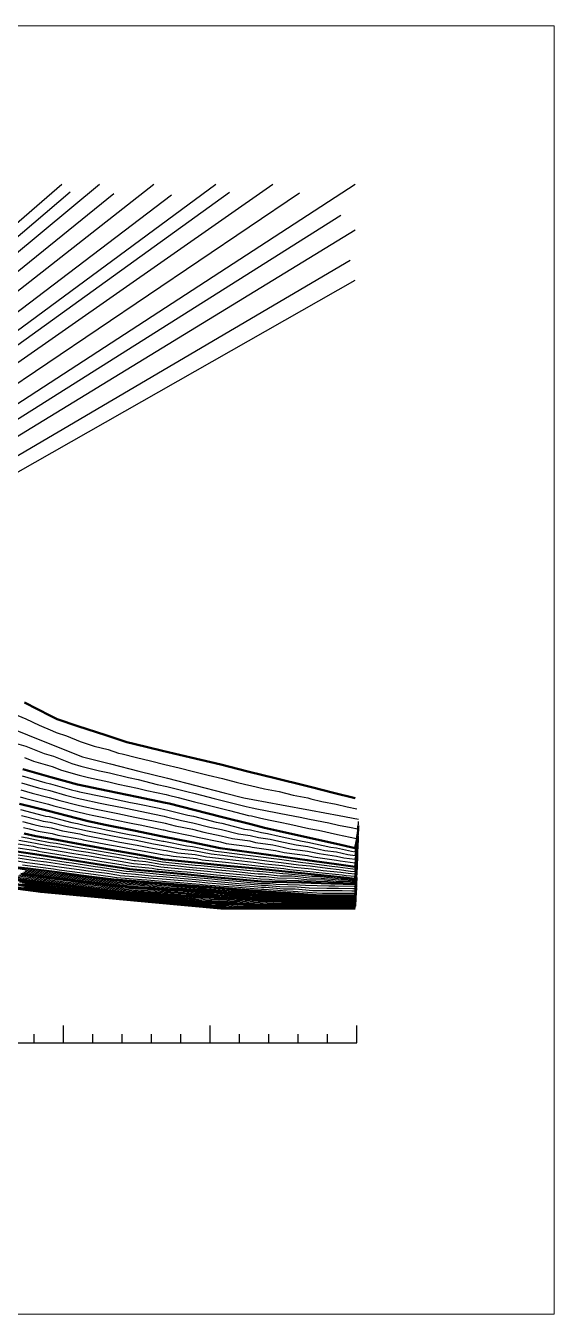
# Model space of a CAD drawing. Header units: metres. Extents: x -0.54 to 4.68, y -1.25 to 3.14.
# Drawn here: x 2.877 to 4.678, y -1.25 to 3.141 of the extents above; entities that cross this region are included whole.
import ezdxf

# ---------------------------------------------------------------- set-up
doc = ezdxf.new("R2010")
doc.units = ezdxf.units.M
doc.linetypes.add('LTYPE230', pattern=[4, 3, -1])
doc.layers.add('LAYER025', color=7, linetype='Continuous', lineweight=25, true_color=0xa35200)
doc.layers.add('LAYER026', color=7, linetype='Continuous', lineweight=50, true_color=0x753b00)
doc.layers.add('LAYER033', color=1, linetype='Continuous', lineweight=20)
doc.layers.add('LAYER047', color=3, linetype='Continuous')
doc.layers.add('LAYER230', color=1, linetype='LTYPE230')
picture_1 = doc.add_image_def('image1.png', size_in_pixel=(605, 509))

msp = doc.modelspace()

# ---------------------------------------------------------------- linework, layer by layer
at = {"layer": 'LAYER025', "color": 34, "linetype": 'Continuous', "lineweight": 25, "true_color": 0xa35200}
for points, elevation in [([(2.8314, 0.7981), (2.8778, 0.7795), (2.9224, 0.757), (2.9689, 0.7384), (2.9804, 0.7326), (3.0156, 0.721), (3.0628, 0.7021), (3.1102, 0.6864), (3.158, 0.6743), (3.1938, 0.6624), (3.2057, 0.6596), (3.2542, 0.6473), (3.3028, 0.6357), (3.3513, 0.6234), (3.3999, 0.6119), (3.4484, 0.5996), (3.4991, 0.5875), (3.5475, 0.5752), (3.594, 0.5636), (3.6277, 0.5551), (3.6427, 0.5522), (3.6912, 0.5401), (3.7403, 0.5309), (3.7888, 0.5188), (3.838, 0.5096), (3.8491, 0.5068), (3.8865, 0.4975), (3.9356, 0.4882), (3.9729, 0.4789), (4.0057, 0.4728)], 6), ([(2.7904, 0.7617), (2.8833, 0.7246), (2.9761, 0.6875), (3.0705, 0.6499), (3.1659, 0.6256), (3.2628, 0.601), (3.3597, 0.5764), (3.4566, 0.5518), (3.5536, 0.5271), (3.6209, 0.51), (3.6509, 0.5044), (3.7492, 0.486), (3.8475, 0.4675), (3.9458, 0.4491), (4.0114, 0.4368)], 7), ([(2.8458, 0.6948), (2.8778, 0.6857), (2.9398, 0.661), (2.9718, 0.6519), (3.0347, 0.6268), (3.0647, 0.6183), (3.1283, 0.6021), (3.1631, 0.595), (3.2277, 0.5786), (3.2603, 0.5718), (3.3249, 0.5554), (3.3576, 0.5487), (3.362, 0.5477), (3.4266, 0.5313), (3.4545, 0.5242), (3.5192, 0.5078), (3.5515, 0.4996), (3.5964, 0.4882), (3.6287, 0.48), (3.6487, 0.4762), (3.6643, 0.4722), (3.7299, 0.46), (3.7466, 0.4562), (3.8121, 0.4439), (3.8447, 0.4366), (3.9102, 0.4243), (3.9427, 0.4171), (3.9865, 0.4088), (4.0076, 0.4041), (4.01, 0.4166), (4.0106, 0.4212), (4.0108, 0.4245), (4.011, 0.4255), (4.0111, 0.4281), (4.0112, 0.4297)], 8), ([(2.8724, 0.6469), (2.9034, 0.6345), (2.9675, 0.6163), (2.9989, 0.6038), (3.0589, 0.5867), (3.0907, 0.5787), (3.1602, 0.5643), (3.1925, 0.5561), (3.2578, 0.5426), (3.2901, 0.5344), (3.3554, 0.5209), (3.3642, 0.5191), (3.3965, 0.5109), (3.4524, 0.4967), (3.4847, 0.4885), (3.5493, 0.472), (3.5718, 0.4663), (3.6364, 0.4499), (3.6464, 0.448), (3.6778, 0.4401), (3.7105, 0.4339), (3.744, 0.4264), (3.7768, 0.4203), (3.8418, 0.4057), (3.8746, 0.3996), (3.9396, 0.385), (3.9615, 0.3809), (4.0038, 0.3715), (4.0086, 0.3963), (4.0097, 0.4056), (4.0102, 0.4123), (4.0105, 0.4142), (4.0108, 0.4195), (4.0109, 0.4226)], 9), ([(2.8648, 0.5844), (2.9418, 0.5625), (2.9611, 0.5576), (3.0331, 0.5371), (3.0525, 0.5322), (3.0605, 0.5301), (3.144, 0.5129), (3.1554, 0.5106), (3.2338, 0.4944), (3.2534, 0.4904), (3.3317, 0.4742), (3.3513, 0.4702), (3.3618, 0.468), (3.429, 0.451), (3.4485, 0.447), (3.5261, 0.4273), (3.5457, 0.4233), (3.6232, 0.4036), (3.643, 0.4008), (3.6806, 0.3913), (3.7005, 0.3885), (3.7406, 0.3795), (3.8187, 0.3621), (3.8385, 0.3593), (3.9166, 0.3419), (3.9364, 0.3392), (3.9871, 0.3278), (4, 0.326), (4.0057, 0.3559), (4.0079, 0.3745), (4.0089, 0.3878), (4.0095, 0.3916), (4.0101, 0.4021), (4.0104, 0.4085)], 11), ([(2.8605, 0.5371), (2.899, 0.5262), (2.9571, 0.5113), (2.9931, 0.5011), (3.0512, 0.4862), (3.0754, 0.48), (3.1171, 0.4714), (3.1515, 0.4644), (3.1906, 0.4563), (3.2494, 0.4443), (3.2886, 0.4362), (3.3474, 0.4243), (3.3527, 0.4232), (3.3862, 0.4146), (3.445, 0.4027), (3.4838, 0.3928), (3.5426, 0.3808), (3.5814, 0.3709), (3.6408, 0.3628), (3.6596, 0.358), (3.719, 0.3498), (3.7391, 0.3453), (3.7782, 0.3366), (3.8376, 0.3284), (3.8766, 0.3197), (3.9361, 0.3115), (3.9614, 0.3058), (4, 0.3005), (4.0029, 0.3155), (4.0062, 0.3433), (4.0076, 0.3632), (4.0085, 0.369), (4.0094, 0.3848), (4.0099, 0.3943)], 13), ([(2.8627, 0.5607), (2.9204, 0.5444), (2.9591, 0.5344), (3.0131, 0.5191), (3.0519, 0.5092), (3.068, 0.5051), (3.1305, 0.4922), (3.1534, 0.4875), (3.2122, 0.4753), (3.2514, 0.4674), (3.3102, 0.4552), (3.3494, 0.4472), (3.3572, 0.4456), (3.4076, 0.4328), (3.4468, 0.4248), (3.5049, 0.41), (3.5442, 0.402), (3.6023, 0.3872), (3.6419, 0.3818), (3.6701, 0.3746), (3.7097, 0.3692), (3.7399, 0.3624), (3.7984, 0.3493), (3.8381, 0.3439), (3.8966, 0.3308), (3.9362, 0.3253), (3.9743, 0.3168), (4, 0.3133), (4.0043, 0.3357), (4.007, 0.3589), (4.0083, 0.3755), (4.009, 0.3803), (4.0097, 0.3935), (4.0101, 0.4014)], 12), ([(2.8584, 0.5135), (2.8776, 0.508), (2.9551, 0.4882), (2.9731, 0.4831), (3.0506, 0.4632), (3.0828, 0.455), (3.1037, 0.4507), (3.1495, 0.4413), (3.1691, 0.4373), (3.2475, 0.4213), (3.2671, 0.4173), (3.3454, 0.4013), (3.3481, 0.4007), (3.3648, 0.3965), (3.4432, 0.3805), (3.4626, 0.3756), (3.5411, 0.3596), (3.5605, 0.3546), (3.6396, 0.3437), (3.649, 0.3414), (3.7283, 0.3305), (3.7384, 0.3282), (3.7579, 0.3238), (3.8371, 0.3129), (3.8566, 0.3086), (3.9359, 0.2977), (3.9486, 0.2948), (4, 0.2878), (4.0014, 0.2952), (4.0053, 0.3278), (4.007, 0.351), (4.008, 0.3577), (4.009, 0.3761), (4.0096, 0.3872)], 14), ([(2.8594, 0.4696), (2.9369, 0.4498), (2.9448, 0.4479), (2.9565, 0.4458), (3.034, 0.426), (3.0537, 0.4224), (3.0859, 0.4142), (3.1317, 0.4048), (3.1514, 0.4013), (3.2298, 0.3853), (3.2495, 0.3817), (3.3278, 0.3657), (3.3446, 0.3627), (3.3476, 0.3624), (3.4259, 0.3464), (3.4458, 0.3444), (3.5243, 0.3284), (3.5442, 0.3264), (3.6234, 0.3155), (3.6433, 0.3135), (3.7225, 0.3026), (3.7424, 0.3006), (3.8217, 0.2897), (3.8416, 0.2877), (3.9208, 0.2768), (3.9407, 0.2747), (3.9922, 0.2677), (4, 0.2669), (4.0035, 0.2966), (4.0057, 0.3265), (4.007, 0.3351), (4.0083, 0.3588), (4.0091, 0.373)], 16), ([(2.8626, 0.4494), (2.9207, 0.4345), (2.9365, 0.4308), (2.9599, 0.4266), (3.018, 0.4117), (3.0574, 0.4046), (3.0816, 0.3984), (3.1159, 0.3914), (3.1553, 0.3842), (3.2141, 0.3723), (3.2534, 0.3651), (3.3122, 0.3531), (3.3457, 0.3471), (3.3516, 0.3465), (3.4104, 0.3345), (3.4502, 0.3305), (3.5091, 0.3185), (3.5489, 0.3144), (3.6083, 0.3063), (3.6481, 0.3022), (3.7075, 0.2941), (3.7473, 0.29), (3.8067, 0.2819), (3.8465, 0.2778), (3.906, 0.2697), (3.9458, 0.2656), (3.9843, 0.2603), (4, 0.2587), (4.0026, 0.281), (4.0051, 0.3142), (4.0065, 0.3239), (4.008, 0.3502), (4.0088, 0.3659)], 17), ([(2.8658, 0.4292), (2.9045, 0.4193), (2.9281, 0.4137), (2.9633, 0.4073), (3.0021, 0.3974), (3.0611, 0.3867), (3.0772, 0.3826), (3.1001, 0.3779), (3.1592, 0.3672), (3.1983, 0.3592), (3.2574, 0.3486), (3.2966, 0.3406), (3.3468, 0.3315), (3.3557, 0.3306), (3.3949, 0.3226), (3.4546, 0.3165), (3.4938, 0.3085), (3.5535, 0.3025), (3.5931, 0.297), (3.6528, 0.291), (3.6924, 0.2855), (3.7521, 0.2795), (3.7918, 0.2741), (3.8515, 0.268), (3.8911, 0.2626), (3.9508, 0.2565), (3.9765, 0.253), (4, 0.2506), (4.0018, 0.2655), (4.0045, 0.302), (4.006, 0.3126), (4.0076, 0.3415), (4.0085, 0.3589)], 18), ([(2.869, 0.409), (2.8883, 0.404), (2.9198, 0.3966), (2.9667, 0.3881), (2.9861, 0.3831), (3.0648, 0.3689), (3.0729, 0.3668), (3.0843, 0.3645), (3.163, 0.3502), (3.1826, 0.3462), (3.2614, 0.332), (3.2809, 0.328), (3.3479, 0.3159), (3.3598, 0.3146), (3.3794, 0.3107), (3.459, 0.3026), (3.4786, 0.2986), (3.5582, 0.2905), (3.578, 0.2878), (3.6576, 0.2798), (3.6774, 0.277), (3.757, 0.269), (3.7768, 0.2662), (3.8564, 0.2582), (3.8762, 0.2555), (3.9558, 0.2474), (3.9687, 0.2456), (4, 0.2425), (4.0009, 0.2499), (4.0038, 0.2897), (4.0055, 0.3013), (4.0073, 0.3328), (4.0083, 0.3518)], 19), ([(2.8435, 0.3539), (2.9028, 0.3446), (2.9185, 0.3409), (2.942, 0.3367), (3.0013, 0.3274), (3.0406, 0.3203), (3.0999, 0.311), (3.1393, 0.3039), (3.1985, 0.2946), (3.2379, 0.2875), (3.2443, 0.2865), (3.2976, 0.2815), (3.3311, 0.2754), (3.337, 0.2748), (3.3967, 0.2691), (3.4365, 0.2651), (3.4963, 0.2595), (3.5361, 0.2554), (3.5958, 0.2498), (3.6356, 0.2458), (3.6732, 0.2422), (3.6954, 0.2416), (3.7352, 0.2376), (3.7952, 0.236), (3.835, 0.232), (3.895, 0.2304), (3.9348, 0.2263), (3.9843, 0.225), (4, 0.2234), (4.0013, 0.2407), (4.0035, 0.2561), (4.0059, 0.2982), (4.0072, 0.3234)], 23), ([(2.8531, 0.3655), (2.8926, 0.3593), (2.9162, 0.3538), (2.9514, 0.3474), (2.9909, 0.3412), (3.0499, 0.3305), (3.0894, 0.3244), (3.1485, 0.3137), (3.188, 0.3075), (3.247, 0.2968), (3.2513, 0.2961), (3.2868, 0.2928), (3.337, 0.2837), (3.346, 0.2828), (3.3858, 0.279), (3.4455, 0.273), (3.4853, 0.2692), (3.545, 0.2632), (3.5848, 0.2594), (3.6445, 0.2533), (3.6696, 0.251), (3.6844, 0.2506), (3.7441, 0.2445), (3.7841, 0.2435), (3.8438, 0.2374), (3.8838, 0.2364), (3.9435, 0.2303), (3.9765, 0.2294), (4, 0.2271), (4.0019, 0.2529), (4.004, 0.2674), (4.0062, 0.3068), (4.0075, 0.3305)], 22), ([(2.8626, 0.3771), (2.8824, 0.374), (2.9138, 0.3666), (2.9607, 0.3581), (2.9805, 0.355), (3.0592, 0.3408), (3.079, 0.3377), (3.1577, 0.3234), (3.1775, 0.3204), (3.2562, 0.3061), (3.2583, 0.3058), (3.2761, 0.3041), (3.343, 0.292), (3.3549, 0.2908), (3.3748, 0.2889), (3.4544, 0.2808), (3.4743, 0.2789), (3.5539, 0.2709), (3.5738, 0.269), (3.6534, 0.2609), (3.666, 0.2597), (3.6734, 0.2595), (3.753, 0.2515), (3.773, 0.251), (3.8526, 0.2429), (3.8725, 0.2424), (3.9521, 0.2343), (3.9687, 0.2339), (4, 0.2307), (4.0025, 0.2652), (4.0045, 0.2787), (4.0066, 0.3155), (4.0077, 0.3376)], 21), ([(2.8299, 0.319), (2.9089, 0.3067), (2.9155, 0.3059), (2.9354, 0.3033), (3.0144, 0.291), (3.0343, 0.2885), (3.1133, 0.2761), (3.1322, 0.2737), (3.2112, 0.2614), (3.2197, 0.2601), (3.2406, 0.2584), (3.3117, 0.2517), (3.3316, 0.2501), (3.4113, 0.2426), (3.4316, 0.241), (3.5112, 0.2335), (3.5308, 0.232), (3.6105, 0.2245), (3.6304, 0.2229), (3.6806, 0.2182), (3.7102, 0.2174), (3.7301, 0.2159), (3.8101, 0.2138), (3.8303, 0.2122), (3.9103, 0.2101), (3.93, 0.2101), (3.9961, 0.2083), (4, 0.2083), (4.002, 0.2222), (4.0049, 0.2722), (4.0064, 0.3022)], 26), ([(2.834, 0.3422), (2.913, 0.3299), (2.9209, 0.328), (2.9326, 0.3259), (3.0116, 0.3136), (3.0313, 0.31), (3.1104, 0.2977), (3.13, 0.2941), (3.2091, 0.2818), (3.2288, 0.2782), (3.2373, 0.2769), (3.3083, 0.2702), (3.3251, 0.2671), (3.3281, 0.2668), (3.4077, 0.2593), (3.4276, 0.2573), (3.5072, 0.2497), (3.5271, 0.2477), (3.6068, 0.2402), (3.6267, 0.2382), (3.6769, 0.2334), (3.7064, 0.2326), (3.7263, 0.2306), (3.8063, 0.2285), (3.8262, 0.2265), (3.9062, 0.2244), (3.9261, 0.2223), (3.9922, 0.2206), (4, 0.2198), (4.0006, 0.2284), (4.003, 0.2448), (4.0056, 0.2895), (4.0069, 0.3164)], 24), ([(2.8354, 0.3075), (2.8946, 0.2982), (2.9078, 0.2965), (2.9475, 0.2915), (3.0068, 0.2822), (3.0465, 0.2772), (3.1058, 0.2679), (3.1435, 0.2632), (3.2028, 0.2539), (3.2092, 0.2529), (3.251, 0.2496), (3.3043, 0.2446), (3.3442, 0.2414), (3.4039, 0.2358), (3.4445, 0.2326), (3.5042, 0.227), (3.5434, 0.224), (3.6031, 0.2183), (3.643, 0.2153), (3.6807, 0.2117), (3.7029, 0.2111), (3.7427, 0.2081), (3.8027, 0.2065), (3.8432, 0.2034), (3.9031, 0.2018), (3.9426, 0.2018), (3.9921, 0.2005), (4, 0.2005), (4.0015, 0.2109), (4.0045, 0.2635), (4.0061, 0.2951)], 27), ([(2.8408, 0.2959), (2.8804, 0.2897), (2.9002, 0.2872), (2.9597, 0.2797), (2.9992, 0.2735), (3.0587, 0.2659), (3.0983, 0.2598), (3.1549, 0.2526), (3.1944, 0.2464), (3.1987, 0.2457), (3.2614, 0.2408), (3.2969, 0.2374), (3.3567, 0.2327), (3.3966, 0.229), (3.4574, 0.2242), (3.4972, 0.2204), (3.556, 0.216), (3.5958, 0.2122), (3.6557, 0.2076), (3.6808, 0.2053), (3.6956, 0.2049), (3.7554, 0.2003), (3.7954, 0.1992), (3.856, 0.1946), (3.896, 0.1936), (3.9552, 0.1936), (3.9882, 0.1927), (4, 0.1927), (4.001, 0.1996), (4.0042, 0.2549), (4.0059, 0.288)], 28), ([(2.8503, 0.2688), (2.88, 0.265), (2.89, 0.2638), (2.9793, 0.2525), (2.9892, 0.2512), (3.0785, 0.2399), (3.0884, 0.2387), (3.1733, 0.2279), (3.1826, 0.2268), (3.2767, 0.2194), (3.2873, 0.2189), (3.3771, 0.2118), (3.387, 0.2114), (3.4783, 0.2042), (3.4847, 0.2039), (3.4883, 0.2038), (3.5765, 0.197), (3.5865, 0.1966), (3.6762, 0.1898), (3.6862, 0.1893), (3.776, 0.1825), (3.786, 0.1821), (3.8769, 0.1751), (3.8869, 0.1747), (3.9757, 0.1747), (3.9823, 0.1744), (4, 0.1744), (4.0031, 0.2289), (4.0051, 0.2668)], 31), ([(2.8661, 0.2812), (2.8925, 0.2779), (2.9718, 0.2678), (2.9916, 0.2647), (3.071, 0.2547), (3.0907, 0.2516), (3.1662, 0.242), (3.186, 0.2389), (3.1881, 0.2386), (3.2718, 0.232), (3.2895, 0.2303), (3.3693, 0.2241), (3.3892, 0.2222), (3.4703, 0.2158), (3.4903, 0.2139), (3.5686, 0.2079), (3.5885, 0.2061), (3.6683, 0.2), (3.6809, 0.1988), (3.6882, 0.1986), (3.768, 0.1925), (3.788, 0.192), (3.8689, 0.1858), (3.8889, 0.1853), (3.9678, 0.1853), (3.9843, 0.1849), (4, 0.1849), (4.0005, 0.1883), (4.0038, 0.2462), (4.0056, 0.2809)], 29), ([(2.5546, 0.2412), (2.9082, 0.1949), (2.9092, 0.1947), (2.9192, 0.1935), (2.9291, 0.1923), (2.939, 0.1911), (2.9489, 0.1899), (3.2892, 0.1583), (3.2985, 0.1572), (3.3091, 0.1567), (3.3191, 0.1562), (3.5313, 0.1365), (3.5376, 0.1362), (3.5413, 0.1361), (3.5513, 0.1356), (3.5612, 0.1352), (3.5712, 0.1348), (3.9834, 0.1348), (3.9934, 0.1343), (4, 0.134), (4.0003, 0.1393)], 49), ([(2.5738, 0.2417), (2.8881, 0.2006), (2.8902, 0.2003), (2.9101, 0.1979), (2.9299, 0.1955), (2.9498, 0.1931), (2.9696, 0.1906), (3.2721, 0.1625), (3.2906, 0.1603), (3.3119, 0.1593), (3.3319, 0.1584), (3.5205, 0.1409), (3.5332, 0.1403), (3.5405, 0.14), (3.5604, 0.1391), (3.5804, 0.1382), (3.6004, 0.1374), (3.9667, 0.1374), (3.9867, 0.1365), (4, 0.1359), (4.0005, 0.1463)], 48), ([(2.842, 0.2364), (2.9313, 0.2255), (2.9412, 0.2243), (3.0306, 0.2134), (3.0405, 0.2121), (3.1298, 0.2012), (3.1393, 0.2), (3.2227, 0.1898), (3.2331, 0.189), (3.329, 0.1845), (3.339, 0.1837), (3.4289, 0.1796), (3.439, 0.1788), (3.4963, 0.1761), (3.5289, 0.1747), (3.5387, 0.174), (3.6286, 0.1701), (3.6386, 0.1693), (3.7285, 0.1654), (3.7385, 0.1647), (3.8284, 0.1608), (3.8385, 0.16), (3.9284, 0.1561), (3.9383, 0.1561), (3.998, 0.1535), (4, 0.1535), (4.0003, 0.1596), (4.0029, 0.2101)], 39), ([(2.8463, 0.2285), (2.9357, 0.2176), (3.025, 0.2067), (3.1143, 0.1958), (3.1521, 0.1922), (3.2355, 0.1821), (3.3314, 0.1776), (3.4213, 0.1734), (3.4449, 0.1713), (3.5022, 0.1686), (3.5348, 0.1672), (3.6247, 0.1633), (3.7146, 0.1594), (3.8045, 0.1555), (3.8503, 0.1555), (3.9403, 0.1516), (4, 0.149), (4.0024, 0.1959)], 41), ([(2.8467, 0.24), (2.9261, 0.2303), (2.946, 0.2278), (3.0254, 0.2181), (3.0452, 0.2156), (3.1246, 0.2059), (3.1435, 0.2035), (3.2177, 0.1944), (3.2386, 0.1928), (3.3238, 0.1888), (3.3437, 0.1873), (3.4236, 0.1835), (3.4439, 0.182), (3.4948, 0.1796), (3.5238, 0.1783), (3.5434, 0.1768), (3.6234, 0.1734), (3.6433, 0.1719), (3.7232, 0.1684), (3.7432, 0.1669), (3.8231, 0.1634), (3.8433, 0.1619), (3.9232, 0.1584), (3.943, 0.1584), (3.9961, 0.1561), (4, 0.1561), (4.0007, 0.1682), (4.0032, 0.2172)], 38), ([(2.8515, 0.2436), (2.921, 0.2351), (2.9507, 0.2313), (3.0202, 0.2228), (3.05, 0.219), (3.1195, 0.2106), (3.1478, 0.207), (3.2126, 0.199), (3.244, 0.1966), (3.3186, 0.1931), (3.3485, 0.1908), (3.4184, 0.1875), (3.4488, 0.1851), (3.4934, 0.1831), (3.5188, 0.182), (3.5482, 0.1797), (3.6181, 0.1767), (3.648, 0.1744), (3.7179, 0.1714), (3.7479, 0.1691), (3.8178, 0.1661), (3.8481, 0.1638), (3.9181, 0.1608), (3.9476, 0.1608), (3.9941, 0.1588), (4, 0.1588), (4.001, 0.1769), (4.0035, 0.2243)], 37), ([(2.8554, 0.2241), (2.9348, 0.2144), (3.0142, 0.2047), (3.0937, 0.195), (3.1693, 0.188), (3.2434, 0.1789), (3.3286, 0.175), (3.4085, 0.1713), (3.4557, 0.1669), (3.5066, 0.1645), (3.5356, 0.1633), (3.6155, 0.1598), (3.6955, 0.1564), (3.7754, 0.1529), (3.867, 0.1529), (3.9469, 0.1495), (4, 0.1472), (4.0021, 0.1888)], 42), ([(2.8562, 0.2472), (2.9158, 0.2399), (2.9555, 0.2348), (3.015, 0.2276), (3.0547, 0.2225), (3.1143, 0.2152), (3.152, 0.2105), (3.2076, 0.2037), (3.2494, 0.2004), (3.3134, 0.1974), (3.3532, 0.1943), (3.4132, 0.1915), (3.4538, 0.1883), (3.4919, 0.1865), (3.5137, 0.1856), (3.5529, 0.1826), (3.6128, 0.18), (3.6527, 0.177), (3.7127, 0.1744), (3.7525, 0.1714), (3.8125, 0.1688), (3.8529, 0.1657), (3.9129, 0.1631), (3.9523, 0.1631), (3.9921, 0.1614), (4, 0.1614), (4.0014, 0.1856), (4.0037, 0.2313)], 36), ([(2.8645, 0.2198), (2.934, 0.2113), (3.0035, 0.2028), (3.073, 0.1943), (3.1864, 0.1838), (3.2513, 0.1758), (3.3258, 0.1724), (3.3958, 0.1691), (3.4665, 0.1626), (3.511, 0.1605), (3.5364, 0.1594), (3.6063, 0.1564), (3.6763, 0.1534), (3.7462, 0.1503), (3.8836, 0.1503), (3.9535, 0.1473), (4, 0.1453), (4.0019, 0.1818)], 43), ([(2.8658, 0.2543), (2.9055, 0.2494), (2.965, 0.2419), (3.0047, 0.237), (3.0642, 0.2295), (3.1039, 0.2246), (3.1606, 0.2174), (3.1976, 0.2129), (3.2603, 0.208), (3.303, 0.206), (3.3628, 0.2013), (3.4027, 0.1994), (3.4636, 0.1947), (3.489, 0.1935), (3.5036, 0.1929), (3.5623, 0.1884), (3.6023, 0.1867), (3.6621, 0.1821), (3.7021, 0.1804), (3.7619, 0.1758), (3.8019, 0.1741), (3.8625, 0.1695), (3.9025, 0.1677), (3.9617, 0.1677), (3.9882, 0.1666), (4, 0.1666), (4.0021, 0.2029), (4.0043, 0.2455)], 34), ([(2.8705, 0.2579), (2.9003, 0.2542), (2.9697, 0.2454), (2.9995, 0.2418), (3.069, 0.233), (3.0987, 0.2293), (3.1648, 0.2209), (3.1926, 0.2175), (3.2658, 0.2118), (3.2977, 0.2103), (3.3675, 0.2048), (3.3975, 0.2034), (3.4685, 0.1978), (3.4876, 0.197), (3.4985, 0.1965), (3.5671, 0.1913), (3.597, 0.19), (3.6668, 0.1847), (3.6968, 0.1834), (3.7666, 0.178), (3.7966, 0.1767), (3.8673, 0.1714), (3.8973, 0.1701), (3.9663, 0.1701), (3.9862, 0.1692), (4, 0.1692), (4.0024, 0.2116), (4.0045, 0.2526)], 33), ([(2.8753, 0.2614), (2.8951, 0.259), (2.9745, 0.2489), (2.9944, 0.2465), (3.0737, 0.2364), (3.0936, 0.234), (3.1691, 0.2244), (3.1876, 0.2222), (3.2712, 0.2156), (3.2925, 0.2146), (3.3723, 0.2083), (3.3923, 0.2074), (3.4734, 0.201), (3.4862, 0.2004), (3.4934, 0.2001), (3.5718, 0.1942), (3.5918, 0.1933), (3.6715, 0.1872), (3.6915, 0.1863), (3.7713, 0.1803), (3.7913, 0.1794), (3.8721, 0.1733), (3.8921, 0.1724), (3.971, 0.1724), (3.9843, 0.1718), (4, 0.1718), (4.0028, 0.2202), (4.0048, 0.2597)], 32), ([(2.8521, 0.2115), (2.8918, 0.2066), (2.9315, 0.2018), (2.9713, 0.1969), (3.011, 0.1921), (3.2378, 0.171), (3.2749, 0.1665), (3.3175, 0.1645), (3.3574, 0.1627), (3.4989, 0.1495), (3.5243, 0.1484), (3.5388, 0.1477), (3.5788, 0.146), (3.6188, 0.1443), (3.6587, 0.1425), (3.9335, 0.1425), (3.9734, 0.1408), (4, 0.1397), (4.0011, 0.1605)], 46), ([(2.8712, 0.2059), (2.9009, 0.2023), (2.9307, 0.1986), (2.9605, 0.195), (2.9903, 0.1914), (3.2549, 0.1668), (3.2827, 0.1634), (3.3147, 0.1619), (3.3446, 0.1605), (3.5097, 0.1452), (3.5288, 0.1443), (3.5396, 0.1438), (3.5696, 0.1425), (3.5996, 0.1412), (3.6296, 0.14), (3.9501, 0.14), (3.9801, 0.1387), (4, 0.1378), (4.0008, 0.1534)], 47), ([(2.8736, 0.2154), (2.9332, 0.2081), (2.9927, 0.2008), (3.0523, 0.1936), (3.2035, 0.1795), (3.2591, 0.1727), (3.323, 0.1698), (3.383, 0.167), (3.4773, 0.1582), (3.5155, 0.1565), (3.5372, 0.1555), (3.5972, 0.1529), (3.6571, 0.1503), (3.7171, 0.1477), (3.9002, 0.1477), (3.9602, 0.1451), (4, 0.1434), (4.0016, 0.1747)], 44)]:
    msp.add_lwpolyline(points, dxfattribs=dict(at, elevation=elevation))
at = {"layer": 'LAYER026', "color": 36, "linetype": 'Continuous', "lineweight": 50, "true_color": 0x753b00}
for points, elevation in [([(0.4609, 2.6), (0.5776, 2.1712), (0.6472, 1.9153), (0.7507, 1.5728), (0.848, 1.3463), (1.0615, 0.99), (1.176, 0.8471), (1.3551, 0.6646), (1.6547, 0.4787), (1.9717, 0.3584), (2.3398, 0.2815), (2.5355, 0.2406), (2.9283, 0.1892), (3.3063, 0.1541), (3.5421, 0.1322), (4, 0.1322)], 50), ([(2.8724, 0.8345), (2.9616, 0.7893), (2.9846, 0.7777), (3.0551, 0.7544), (3.15, 0.7229), (3.2218, 0.6992), (3.2455, 0.6935), (3.3428, 0.6705), (3.4401, 0.6474), (3.5415, 0.6233), (3.6344, 0.6001), (3.7315, 0.5758), (3.8285, 0.5516), (3.8506, 0.5461), (3.9255, 0.5274), (4, 0.5088)], 5), ([(2.867, 0.608), (2.9632, 0.5807), (3.0531, 0.5552), (3.1574, 0.5336), (3.2553, 0.5134), (3.3533, 0.4932), (3.3664, 0.4905), (3.4503, 0.4691), (3.5472, 0.4445), (3.6442, 0.4199), (3.6912, 0.4079), (3.7414, 0.3967), (3.839, 0.3748), (3.9366, 0.353), (4, 0.3388), (4.0072, 0.3761), (4.0088, 0.3901), (4.0095, 0.4), (4.01, 0.4029), (4.0104, 0.4108), (4.0107, 0.4155)], 10), ([(2.8562, 0.4898), (2.9531, 0.465), (3.05, 0.4402), (3.0902, 0.4299), (3.1475, 0.4183), (3.2455, 0.3983), (3.3435, 0.3783), (3.4415, 0.3583), (3.5395, 0.3383), (3.6385, 0.3247), (3.7376, 0.3111), (3.8367, 0.2975), (3.9357, 0.2838), (4, 0.275), (4.0044, 0.3122), (4.0064, 0.3387), (4.0075, 0.3464), (4.0087, 0.3675), (4.0093, 0.3801)], 15), ([(2.8721, 0.3888), (2.9115, 0.3795), (2.9701, 0.3689), (3.0685, 0.351), (3.1669, 0.3332), (3.2653, 0.3154), (3.349, 0.3002), (3.3639, 0.2987), (3.4634, 0.2887), (3.5629, 0.2786), (3.6624, 0.2685), (3.7618, 0.2584), (3.8613, 0.2484), (3.9608, 0.2383), (4, 0.2343), (4.0032, 0.2774), (4.005, 0.29), (4.0069, 0.3242), (4.008, 0.3447)], 20), ([(2.8244, 0.3306), (2.9232, 0.3152), (3.022, 0.2997), (3.1208, 0.2843), (3.2196, 0.2689), (3.2303, 0.2672), (3.3191, 0.2588), (3.4187, 0.2494), (3.5182, 0.24), (3.6178, 0.2306), (3.6805, 0.2247), (3.7175, 0.2237), (3.8174, 0.221), (3.9174, 0.2184), (4, 0.2162), (4.0025, 0.2335), (4.0052, 0.2809), (4.0067, 0.3093)], 25), ([(2.8518, 0.2728), (2.8848, 0.2686), (2.984, 0.256), (3.0832, 0.2434), (3.1776, 0.2314), (3.2821, 0.2232), (3.3818, 0.2154), (3.4833, 0.2074), (3.5812, 0.1999), (3.6809, 0.1923), (3.7806, 0.1847), (3.8817, 0.177), (3.9804, 0.177), (4, 0.177), (4.0035, 0.2375), (4.0053, 0.2739)], 30), ([(2.8372, 0.2329), (2.9365, 0.2207), (3.0357, 0.2086), (3.135, 0.1965), (3.2277, 0.1852), (3.3342, 0.1802), (3.4341, 0.1756), (3.4977, 0.1726), (3.534, 0.1711), (3.6339, 0.1668), (3.7338, 0.1624), (3.8337, 0.1581), (3.9336, 0.1538), (4, 0.1509), (4.0027, 0.203)], 40), ([(2.861, 0.2507), (2.9106, 0.2447), (2.9602, 0.2384), (3.0099, 0.2323), (3.0595, 0.226), (3.1091, 0.2199), (3.1563, 0.2139), (3.2026, 0.2083), (3.2549, 0.2042), (3.3082, 0.2017), (3.358, 0.1978), (3.408, 0.1955), (3.4587, 0.1915), (3.4905, 0.19), (3.5086, 0.1892), (3.5576, 0.1855), (3.6076, 0.1833), (3.6574, 0.1795), (3.7074, 0.1774), (3.7572, 0.1736), (3.8072, 0.1714), (3.8577, 0.1676), (3.9077, 0.1654), (3.957, 0.1654), (3.9902, 0.164), (4, 0.164), (4.0017, 0.1942), (4.004, 0.2384)], 35), ([(2.8331, 0.2171), (2.8827, 0.211), (2.9324, 0.205), (2.982, 0.1989), (3.0316, 0.1928), (3.2207, 0.1753), (3.267, 0.1696), (3.3203, 0.1671), (3.3702, 0.1648), (3.4881, 0.1539), (3.5199, 0.1524), (3.538, 0.1516), (3.588, 0.1495), (3.6379, 0.1473), (3.6879, 0.1451), (3.9169, 0.1451), (3.9668, 0.143), (4, 0.1415), (4.0013, 0.1676)], 45)]:
    msp.add_lwpolyline(points, dxfattribs=dict(at, elevation=elevation))
at = {"layer": 'LAYER033', "color": 3, "lineweight": 30, "flags": 128}
for points in [[(2.9059, -0.3251), (2.9059, -0.2957)], [(3.1059, -0.3251), (3.1059, -0.2957)], [(3.2059, -0.3251), (3.2059, -0.2957)], [(3.3059, -0.3251), (3.3059, -0.2957)], [(3.4059, -0.3251), (3.4059, -0.2957)], [(3.6059, -0.3251), (3.6059, -0.2957)], [(3.7059, -0.3251), (3.7059, -0.2957)], [(3.8059, -0.3251), (3.8059, -0.2957)], [(3.9059, -0.3251), (3.9059, -0.2957)]]:
    msp.add_lwpolyline(points, dxfattribs=at)
at = {"layer": 'LAYER033', "lineweight": 30, "flags": 128}
for points in [[(3.0053, -0.3251), (3.0053, -0.2662)], [(3.5053, -0.3251), (3.5053, -0.2662)], [(4.0053, -0.3251), (4.0053, -0.2662)], [(0.0053, -0.3251), (4.0053, -0.3251)]]:
    msp.add_lwpolyline(points, dxfattribs=at)
at = {"layer": 'LAYER047', "flags": 128}
for points, elevation in [([(4, 2.6), (0, 0)], 10), ([(3.7191, 2.6), (0, 0)], 12), ([(3.5245, 2.6), (0, 0)], 14), ([(3.3134, 2.6), (0, 0)], 16), ([(3.128, 2.6), (0, 0)], 18), ([(3, 2.6), (0, 0)], 20), ([(4, 2.4444), (0, 0)], 8), ([(0, 0), (4, 2.274)], 6)]:
    msp.add_lwpolyline(points, dxfattribs=dict(at, elevation=elevation))
at = {"layer": 'LAYER230', "flags": 128}
for points, elevation in [([(3.0286, 2.5735), (0, 0)], 19), ([(3.5719, 2.5723), (0, 0)], 13), ([(3.8096, 2.5699), (0, 0)], 11), ([(3.1779, 2.5686), (0, 0)], 17), ([(3.3739, 2.563), (0, 0)], 15), ([(3.9508, 2.4946), (0, 0)], 9), ([(3.9826, 2.3409), (0, 0)], 7)]:
    msp.add_lwpolyline(points, dxfattribs=dict(at, elevation=elevation))

# ---------------------------------------------------------------- pictures from other files: only their frames are drawn
at = {"layer": 'LAYER033'}
image = msp.add_image(picture_1, insert=(-0.5405, -1.2498), size_in_units=(5.2186, 4.3906), rotation=0, dxfattribs=dict(at, fade=67))
image.dxf.flags = 7

doc.saveas('drawing.dxf')
